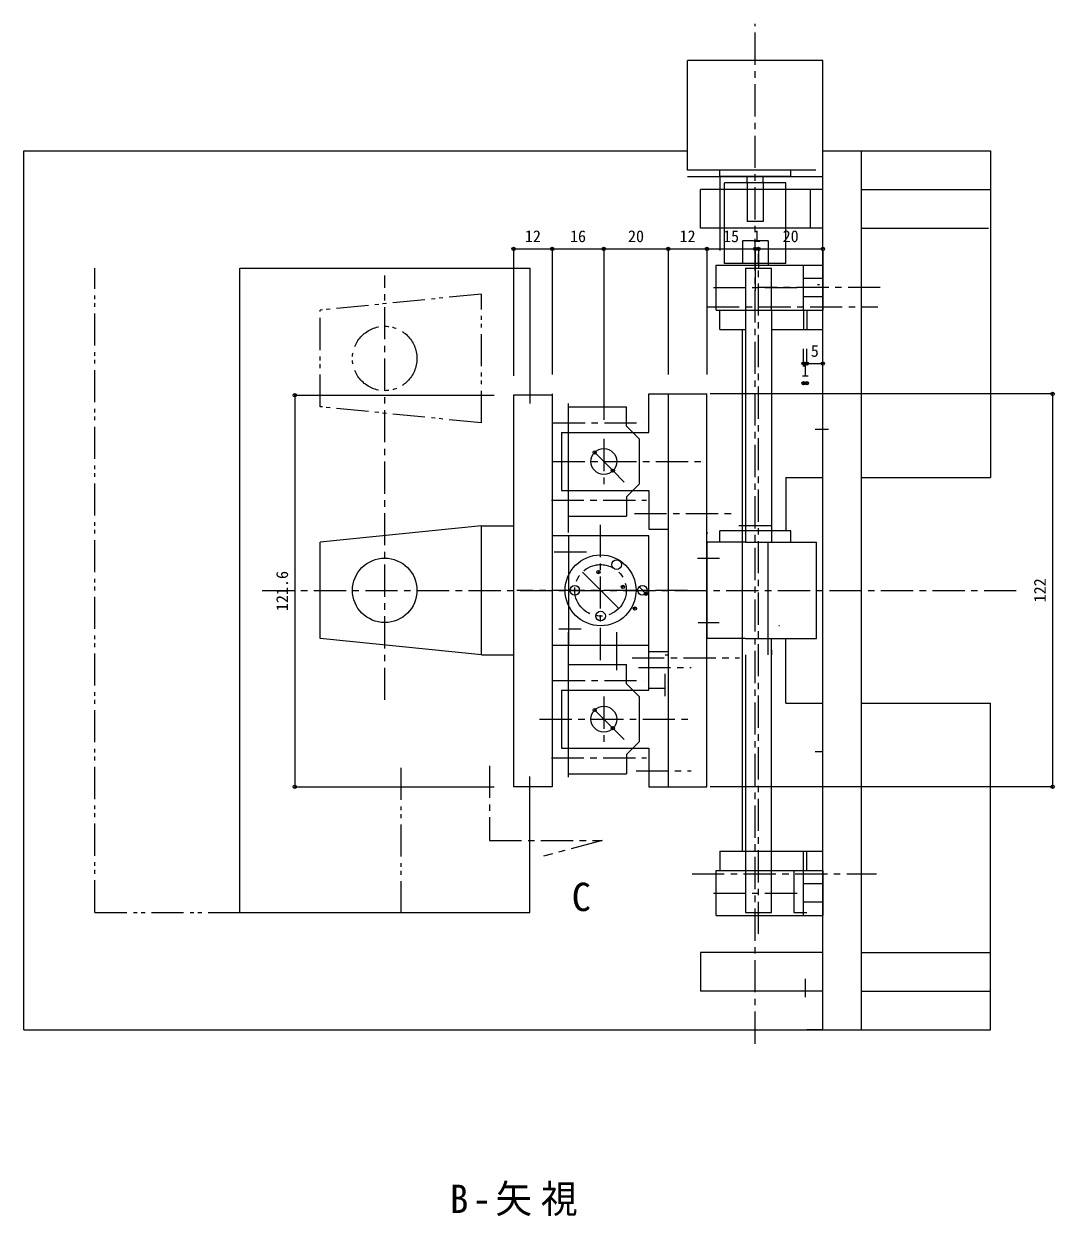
# Model space of a CAD drawing. Units: millimetres at full size, sheet at 1:2. Extents: x -553 to 524, y -411 to 437.
# Drawn here: x 177.2 to 497, y 12 to 382.2 of the extents above; entities that cross this region are included whole.
import ezdxf
from ezdxf.enums import TextEntityAlignment as Align

# ---------------------------------------------------------------- set-up
doc = ezdxf.new("R2010")
doc.units = ezdxf.units.MM
doc.header["$LTSCALE"] = 2
doc.header["$PDMODE"] = 32
doc.header["$PDSIZE"] = 1
for name, pattern in [('CHAIN1', [8, 5, -1, 1, -1]), ('DASHED3', [4, 3, -1]), ('DOUBLE_CHAIN1', [8.8, 5, -1, 0.6, -0.6, 0.6, -1])]:
    doc.linetypes.add(name, pattern=pattern)
for name, color, linetype in [('3-0_中心線1', 4, 'CHAIN1'), ('3-4_寸法線1', 4, 'Continuous'), ('3-5_レイヤ1', 7, 'Continuous'), ('3-6_レイヤ2', 5, 'Continuous')]:
    doc.layers.add(name, color=color, linetype=linetype)
doc.styles.add('ＭＳ ゴシック', font='')
doc.styles.get('ＭＳ ゴシック').set_extended_font_data('MS Gothic')

msp = doc.modelspace()

# ---------------------------------------------------------------- linework, layer by layer
at = {"layer": '3-0_中心線1'}
for p, q in [((404.211, 65.51), (404.211, 382.237)), ((405.211, 99.618), (405.211, 310.765)), ((289.211, 172.294), (289.211, 304.062)), ((391.211, 300.316), (418.811, 300.316)), ((443.026, 300.316), (405.228, 300.316)), ((389.211, 294.316), (442.22, 294.316)), ((341.409, 258.316), (369.414, 258.316)), ((341.409, 258.316), (369.414, 258.316)), ((357.211, 253.316), (357.211, 239.316)), ((357.211, 253.316), (357.211, 239.316)), ((377.211, 253.316), (377.211, 239.316)), ((341.344, 246.316), (388.112, 246.316)), ((340.998, 234.316), (370.443, 234.316)), ((340.998, 234.316), (370.443, 234.316)), ((366.721, 230.195), (397.847, 230.195)), ((356.211, 184.632), (356.211, 227.436)), ((341.804, 218.316), (353.727, 218.316)), ((386.258, 216.316), (393.158, 216.316)), ((251.217, 206.316), (486.316, 206.316)), ((383.211, 206.316), (330.241, 206.316)), ((386.484, 196.316), (393.045, 196.316)), ((343.251, 194.316), (350.202, 194.316)), ((365.986, 185.316), (399.317, 185.316)), ((367.946, 182.316), (384.346, 182.316)), ((341.409, 178.316), (369.414, 178.316)), ((357.211, 173.316), (357.211, 159.316)), ((337.291, 166.316), (384.346, 166.316)), ((321.713, 151.838), (321.713, 128.659)), ((340.998, 154.316), (370.443, 154.316)), ((367.211, 150.316), (384.346, 150.316)), ((384.597, 118.316), (441.817, 118.316)), ((391.211, 112.316), (418.811, 112.316)), ((419.711, 85.713), (419.711, 80))]:
    msp.add_line(p, q, dxfattribs=at)
msp.add_lwpolyline([(321.713, 128.659), (356.713, 128.659), (338.543, 123.79)], dxfattribs=at)
msp.add_circle((356.211, 206.316), 8, dxfattribs=at)
at = {"layer": '3-4_寸法線1', "color": 7}
for p, q in [((329.211, 312.346), (341.211, 312.346)), ((341.211, 312.346), (357.211, 312.346)), ((357.211, 312.346), (377.211, 312.346)), ((377.211, 312.346), (389.211, 312.346)), ((389.211, 312.346), (404.211, 312.346)), ((404.211, 312.346), (405.211, 312.346)), ((405.211, 312.346), (425.211, 312.346)), ((419.211, 276.747), (420.211, 276.747)), ((420.211, 276.747), (425.193, 276.747)), ((419.211, 270.619), (420.211, 270.619)), ((261.304, 266.905), (261.304, 145.316)), ((496.484, 267.316), (496.484, 145.316)), ((350.554, 211.973), (361.867, 200.659)), ((368.15, 207.376), (370.271, 205.255))]:
    msp.add_line(p, q, dxfattribs=at)
at = {"layer": '3-4_寸法線1'}
for p, q in [((329.211, 312.346), (329.211, 272.905)), ((341.211, 312.346), (341.211, 273.316)), ((357.211, 312.346), (357.211, 259.316)), ((377.211, 312.346), (377.211, 273.316)), ((389.211, 312.346), (389.211, 273.316)), ((404.211, 312.346), (404.211, 299.316)), ((405.211, 312.346), (405.211, 306.316)), ((425.211, 312.346), (425.211, 306.316)), ((419.211, 276.747), (419.211, 281.316)), ((425.193, 276.747), (425.193, 281.316)), ((419.211, 270.619), (419.211, 270.747)), ((420.211, 270.619), (420.211, 270.747)), ((261.304, 266.905), (323.211, 266.905)), ((496.484, 267.316), (390.211, 267.316)), ((422.824, 256.316), (426.921, 256.316)), ((346.211, 224.292), (346.211, 236.195)), ((346.211, 181.575), (346.211, 193.316)), ((361.211, 181.575), (361.211, 193.316)), ((376.211, 173.421), (376.211, 180.421)), ((377.211, 178.68), (377.211, 160.421)), ((422.824, 156.316), (425.079, 156.316)), ((261.304, 145.316), (323.211, 145.316)), ((496.484, 145.316), (390.211, 145.316))]:
    msp.add_line(p, q, dxfattribs=at)
msp.add_lwpolyline([(420.211, 276.747), (420.211, 280.843), (420.211, 281.316)], dxfattribs=at)
at = {"layer": '3-4_寸法線1', "color": 7}
for points in [[(354.382, 249.144), (360.039, 243.487), (363.574, 239.952)], [(354.382, 249.144), (360.039, 243.487), (363.574, 239.952)], [(354.382, 169.144), (360.039, 163.487), (363.574, 159.952)]]:
    msp.add_lwpolyline(points, dxfattribs=at)
at = {"layer": '3-4_寸法線1'}
for p in [(329.211, 312.346), (341.211, 312.346), (357.211, 312.346), (377.211, 312.346), (389.211, 312.346), (404.211, 312.346), (405.211, 312.346), (425.211, 312.346), (419.211, 276.747), (420.211, 276.747), (425.193, 276.747), (419.211, 270.619), (420.211, 270.619), (261.304, 266.905), (496.484, 267.316), (354.382, 249.144), (354.382, 249.144), (360.039, 243.487), (360.039, 243.487), (355.554, 211.973), (363.15, 207.376), (370.271, 205.255), (366.867, 200.659), (354.382, 169.144), (360.039, 163.487), (261.304, 145.316), (496.484, 145.316)]:
    msp.add_point(p, dxfattribs=at)
at = {"layer": '3-5_レイヤ1'}
for p, q in [((177.211, 342.816), (383.211, 342.816)), ((177.211, 69.816), (177.211, 342.816)), ((425.211, 342.816), (477.211, 342.816)), ((425.211, 69.816), (425.211, 342.816)), ((437.211, 69.816), (437.211, 342.816)), ((477.211, 342.816), (477.211, 241.316)), ((387.211, 318.816), (387.211, 330.816)), ((387.211, 322.816), (387.211, 330.816)), ((425.211, 330.816), (387.211, 330.816)), ((421.211, 330.816), (421.211, 318.816)), ((421.211, 330.816), (421.211, 322.632)), ((437.211, 330.816), (477.211, 330.816)), ((477.211, 330.816), (477.211, 318.816)), ((425.211, 318.816), (387.211, 318.816)), ((437.211, 318.816), (476.604, 318.816)), ((406.566, 307.322), (407.211, 307.322)), ((423.566, 307.322), (424.211, 307.322)), ((423.548, 301.322), (424.193, 301.322)), ((420.211, 293.316), (420.211, 287.316)), ((341.211, 266.905), (329.211, 266.905)), ((329.211, 266.905), (329.211, 145.316)), ((341.211, 267.316), (341.211, 145.316)), ((377.211, 267.316), (389.211, 267.316)), ((377.211, 267.316), (377.211, 145.316)), ((389.211, 148.211), (389.211, 267.316)), ((389.211, 145.316), (389.211, 264.436)), ((413.711, 241.316), (425.211, 241.316)), ((413.711, 241.316), (413.711, 224.816)), ((437.211, 241.316), (477.211, 241.316)), ((389.211, 190.316), (389.211, 222.316)), ((411.711, 195.316), (411.55, 195.316)), ((413.711, 171.316), (413.711, 191.316)), ((376.211, 186.316), (377.211, 186.316)), ((409.311, 187.816), (409.311, 186.316)), ((413.711, 171.316), (425.211, 171.316)), ((437.211, 171.316), (477.211, 171.316)), ((477.211, 69.816), (477.211, 171.316)), ((341.211, 145.316), (329.211, 145.316)), ((377.211, 145.316), (389.211, 145.316)), ((419.211, 119.316), (419.211, 125.316)), ((420.211, 119.361), (420.211, 125.316)), ((420.356, 125.316), (425.211, 125.316)), ((425.211, 93.816), (387.211, 93.816)), ((387.211, 93.816), (387.211, 81.816)), ((437.211, 93.816), (441.507, 93.816)), ((441.507, 93.816), (477.211, 93.816)), ((425.211, 81.816), (387.211, 81.816)), ((437.211, 81.816), (477.211, 81.816)), ((177.211, 69.816), (477.211, 69.816))]:
    msp.add_line(p, q, dxfattribs=at)
at = {"layer": '3-5_レイヤ1', "linetype": 'DOUBLE_CHAIN1'}
for p, q in [((199.211, 106.316), (199.211, 306.316)), ((319.211, 298.316), (269.211, 293.316)), ((319.211, 258.316), (319.211, 298.316)), ((294.211, 151.211), (294.211, 106.316)), ((199.211, 106.316), (289.211, 106.316))]:
    msp.add_line(p, q, dxfattribs=at)
at = {"layer": '3-5_レイヤ1', "color": 5}
msp.add_line((389.211, 224.195), (389.527, 224.195), dxfattribs=at)
at = {"layer": '3-5_レイヤ1', "linetype": 'DASHED3'}
for p, q in [((400.211, 221.798), (400.211, 222.316)), ((416.211, 106.316), (420.211, 106.316)), ((425.211, 69.816), (420.211, 69.816))]:
    msp.add_line(p, q, dxfattribs=at)
at = {"layer": '3-5_レイヤ1', "linetype": 'DOUBLE_CHAIN1'}
msp.add_lwpolyline([(319.211, 258.316), (269.211, 263.316), (269.211, 293.316)], dxfattribs=at)
at = {"layer": '3-5_レイヤ1'}
for points in [[(419.211, 293.316), (419.211, 287.316), (420.211, 287.316), (425.193, 287.316), (425.193, 293.316)], [(419.211, 125.316), (419.221, 125.316), (420.356, 125.316)]]:
    msp.add_lwpolyline(points, dxfattribs=at)
at = {"layer": '3-5_レイヤ1', "linetype": 'DOUBLE_CHAIN1'}
msp.add_circle((289.211, 278.316), 10, dxfattribs=at)
at = {"layer": '3-6_レイヤ2'}
for p, q in [((425.211, 370.816), (383.211, 370.816)), ((383.211, 356.316), (383.211, 370.816)), ((425.211, 336.816), (425.211, 370.816)), ((383.211, 344.316), (383.211, 356.316)), ((383.211, 336.816), (383.211, 344.316)), ((422.968, 336.816), (383.211, 336.816)), ((383.211, 334.816), (425.211, 334.816)), ((393.211, 334.816), (393.211, 336.816)), ((415.211, 334.816), (393.211, 334.816)), ((393.211, 334.816), (393.211, 311.816)), ((401.711, 332.816), (401.711, 334.816)), ((406.711, 332.816), (406.711, 334.816)), ((415.211, 334.816), (415.211, 336.816)), ((394.711, 307.816), (394.711, 332.816)), ((413.711, 332.816), (394.711, 332.816)), ((401.711, 332.816), (401.711, 320.816)), ((406.711, 332.816), (406.711, 320.816)), ((413.711, 307.816), (413.711, 332.816)), ((406.711, 320.816), (401.711, 320.816)), ((408.211, 314.816), (408.211, 307.316)), ((413.711, 307.816), (394.711, 307.816)), ((244.211, 306.316), (334.211, 306.316)), ((244.211, 106.316), (244.211, 306.316)), ((334.211, 306.316), (334.211, 264.309)), ((392.075, 307.316), (424.211, 307.316)), ((392.075, 293.316), (392.075, 307.316)), ((401.211, 306.316), (401.211, 293.316)), ((401.211, 306.316), (409.211, 306.316)), ((403.211, 307.316), (425.211, 307.316)), ((409.211, 293.316), (409.211, 306.316)), ((419.211, 293.316), (419.211, 307.316)), ((425.211, 307.316), (425.211, 293.316)), ((419.211, 303.237), (425.211, 303.237)), ((425.193, 301.316), (425.193, 293.316)), ((419.211, 297.566), (425.211, 297.566)), ((392.075, 293.316), (425.211, 293.316)), ((393.211, 287.316), (393.211, 293.316)), ((401.211, 293.316), (401.211, 221.316)), ((403.211, 293.316), (425.211, 293.316)), ((409.211, 293.316), (409.211, 221.316)), ((393.211, 287.316), (401.211, 287.316)), ((400.211, 222.316), (400.211, 287.316)), ((409.211, 287.316), (419.211, 287.316)), ((371.211, 267.316), (377.211, 267.316)), ((371.211, 255.316), (371.211, 267.298)), ((377.211, 267.316), (377.211, 225.316)), ((346.211, 229.316), (346.211, 264.309)), ((346.211, 263.316), (364.211, 263.316)), ((364.211, 257.316), (364.211, 263.316)), ((368.211, 253.316), (364.211, 257.316)), ((344.111, 255.316), (344.111, 237.316)), ((344.111, 255.316), (371.211, 255.316)), ((368.211, 253.316), (368.211, 239.316)), ((344.111, 237.316), (371.211, 237.316)), ((319.211, 226.316), (269.211, 221.316)), ((329.211, 226.316), (329.211, 186.316)), ((346.211, 229.316), (364.211, 229.316)), ((409.311, 226.316), (399.111, 226.316)), ((341.211, 223.316), (371.211, 223.316)), ((346.211, 223.316), (346.211, 189.316)), ((371.211, 189.316), (371.211, 223.316)), ((393.211, 221.316), (393.211, 224.816)), ((401.211, 221.316), (389.211, 221.316)), ((389.211, 221.316), (389.211, 191.316)), ((400.211, 186.316), (400.211, 221.798)), ((401.211, 221.316), (423.211, 221.316)), ((408.211, 186.316), (408.211, 221.316)), ((371.211, 178.816), (371.211, 206.316)), ((341.211, 189.316), (371.211, 189.316)), ((401.211, 191.316), (389.211, 191.316)), ((409.211, 106.316), (409.211, 191.316)), ((319.211, 186.316), (329.211, 186.316)), ((371.211, 187.316), (377.211, 187.316)), ((371.211, 175.316), (371.211, 187.298)), ((377.211, 187.316), (377.211, 145.316)), ((400.211, 125.316), (400.211, 187.816)), ((409.311, 187.816), (409.311, 186.316)), ((346.211, 183.316), (364.211, 183.316)), ((346.211, 148.316), (346.211, 183.316)), ((344.111, 175.316), (344.111, 157.316)), ((344.111, 175.316), (371.211, 175.316)), ((371.211, 175.921), (376.211, 175.921)), ((368.211, 173.316), (368.211, 159.316)), ((368.211, 159.316), (364.211, 155.316)), ((344.111, 157.316), (371.211, 157.316)), ((364.211, 155.316), (364.211, 149.316)), ((334.211, 106.316), (334.211, 148.52)), ((346.211, 149.316), (364.211, 149.316)), ((393.211, 125.316), (393.211, 119.316)), ((393.211, 125.316), (419.211, 125.316)), ((403.211, 125.316), (419.211, 125.316)), ((403.211, 119.316), (425.211, 119.316)), ((416.211, 119.316), (416.211, 106.316)), ((419.211, 105.316), (419.211, 119.316)), ((425.211, 119.316), (425.211, 105.316)), ((419.211, 115.237), (425.211, 115.237)), ((419.211, 109.566), (425.211, 109.566)), ((244.211, 106.316), (334.211, 106.316)), ((392.075, 105.316), (425.211, 105.316)), ((401.211, 106.316), (409.211, 106.316))]:
    msp.add_line(p, q, dxfattribs=at)
for points in [[(408.211, 314.816), (400.211, 314.816), (400.211, 307.816)], [(368.211, 253.316), (368.211, 239.316), (364.211, 235.316), (364.211, 229.316)], [(371.211, 237.316), (371.211, 225.316), (377.211, 225.316)], [(319.211, 186.316), (319.211, 226.316), (329.211, 226.316)], [(415.211, 221.316), (415.211, 224.816), (393.211, 224.816)], [(319.211, 186.316), (269.211, 191.316), (269.211, 221.316)], [(401.211, 191.316), (423.211, 191.316), (423.211, 221.316)], [(401.211, 186.316), (401.211, 119.316), (401.211, 106.316)], [(368.211, 173.316), (364.211, 177.316), (364.211, 183.316)], [(371.211, 157.316), (371.211, 145.316), (377.211, 145.316)], [(392.075, 105.316), (392.075, 119.316), (424.211, 119.316)]]:
    msp.add_lwpolyline(points, dxfattribs=at)
for centre, radius in [((357.211, 246.316), 4), ((289.211, 206.316), 10), ((356.211, 206.316), 11), ((361.211, 214.316), 1.5), ((348.211, 206.316), 1.5), ((369.211, 206.316), 1.5), ((356.211, 198.316), 1.5), ((357.211, 166.316), 4)]:
    msp.add_circle(centre, radius, dxfattribs=at)

# ---------------------------------------------------------------- texts
at = {"layer": '3-0_中心線1', "color": 3, "insert": (309.474, 11.974), "char_height": 8.798, "attachment_point": 7, "style": 'ＭＳ ゴシック'}
msp.add_mtext('\\T1.24;\\W0.95;B-矢視', dxfattribs=at)
at = {"layer": '3-4_寸法線1', "style": 'ＭＳ ゴシック'}
for s, p in [('12', (332.711, 313.346)), ('16', (346.711, 313.346)), ('20', (364.711, 313.346)), ('12', (380.711, 313.346)), ('15', (394.211, 313.346)), ('1', (403.461, 313.346)), ('20', (412.711, 313.346)), ('5', (421.452, 277.747)), ('1', (418.461, 271.619))]:
    msp.add_text(s, height=3.666, dxfattribs=at).set_placement(p, align=Align.BOTTOM_LEFT)
for s, p in [('121.6', (260.304, 199.861)), ('122', (495.484, 202.566))]:
    msp.add_text(s, height=3.666, rotation=90, dxfattribs=at).set_placement(p, align=Align.BOTTOM_LEFT)
at = {"layer": '3-4_寸法線1', "color": 3, "style": 'ＭＳ ゴシック'}
msp.add_text('C', height=8.798, dxfattribs=at).set_placement((347.237, 104.079), align=Align.BOTTOM_LEFT)

doc.saveas('drawing.dxf')
